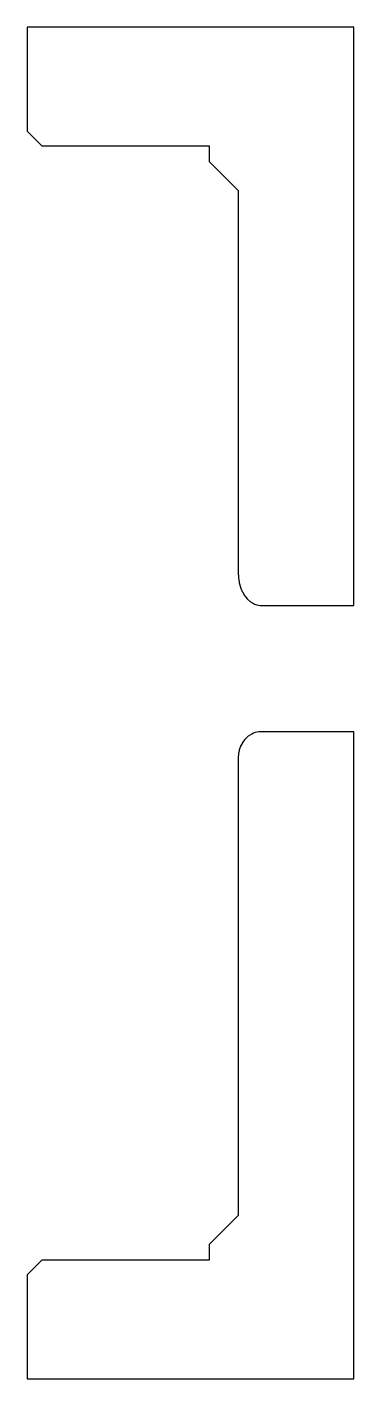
# Model space of a CAD drawing. Header units: metres. Extents: x 0 to 47.5, y 0 to 45.5.
# Drawn here: x 0 to 11, y 0 to 45.5 of the extents above.
import ezdxf

# ---------------------------------------------------------------- set-up
doc = ezdxf.new("R2010")
doc.units = ezdxf.units.M

msp = doc.modelspace()

# ---------------------------------------------------------------- linework, layer by layer
for p, q in [((11, 45.5), (0, 45.5)), ((0, 45.5), (0, 42)), ((11, 26.0359), (11, 45.5)), ((0, 42), (0.5, 41.5)), ((0.5, 41.5), (6.13231, 41.5)), ((6.13231, 41.5), (6.13231, 40.9718)), ((6.13231, 40.9718), (7.10409, 40)), ((7.10409, 40), (7.10409, 27.1333)), ((7.10409, 27.1333), (7.11208, 26.9846)), ((7.11208, 26.9846), (7.11332, 26.9616)), ((7.11332, 26.9616), (7.13745, 26.8146)), ((7.13745, 26.8146), (7.14079, 26.7942)), ((7.14079, 26.7942), (7.18089, 26.6526)), ((7.18089, 26.6526), (7.18583, 26.6351)), ((7.18583, 26.6351), (7.24125, 26.5028)), ((7.24125, 26.5028), (7.24732, 26.4883)), ((7.24732, 26.4883), (7.31695, 26.369)), ((7.31695, 26.369), (7.32376, 26.3573)), ((7.32376, 26.3573), (7.40602, 26.2545)), ((7.40602, 26.2545), (7.41325, 26.2455)), ((7.41325, 26.2455), (7.51359, 26.1555)), ((7.51359, 26.1555), (7.61482, 26.0942)), ((7.61482, 26.0942), (7.62232, 26.0896)), ((7.62232, 26.0896), (7.72921, 26.0521)), ((7.72921, 26.0521), (7.73676, 26.0494)), ((7.73676, 26.0494), (7.84648, 26.0368)), ((7.84648, 26.0368), (7.85409, 26.0359)), ((7.85409, 26.0359), (11, 26.0359)), ((7.24732, 21.4117), (7.21612, 21.3507)), ((7.25301, 21.4196), (7.24732, 21.4117)), ((7.32376, 21.5188), (7.25301, 21.4196)), ((7.34236, 21.5378), (7.32376, 21.5188)), ((7.41325, 21.6103), (7.34236, 21.5378)), ((7.44558, 21.634), (7.41325, 21.6103)), ((7.51359, 21.6839), (7.44558, 21.634)), ((7.55832, 21.7061), (7.51359, 21.6839)), ((7.62232, 21.7378), (7.55832, 21.7061)), ((7.67624, 21.7533), (7.62232, 21.7378)), ((7.73676, 21.7707), (7.67624, 21.7533)), ((7.7954, 21.7762), (7.73676, 21.7707)), ((7.85409, 21.7817), (7.7954, 21.7762)), ((11, 21.7817), (7.85409, 21.7817)), ((11, 0), (11, 21.7817)), ((7.11051, 21.0139), (7.10409, 20.9248)), ((7.11332, 21.0529), (7.11051, 21.0139)), ((7.13576, 21.155), (7.11332, 21.0529)), ((7.14079, 21.1779), (7.13576, 21.155)), ((7.18316, 21.2897), (7.14079, 21.1779)), ((7.18583, 21.2967), (7.18316, 21.2897)), ((7.21612, 21.3507), (7.18583, 21.2967)), ((7.10409, 20.9248), (7.10409, 5.5)), ((7.10409, 5.5), (6.13231, 4.52822)), ((6.13231, 4.52822), (6.13231, 4)), ((0.5, 4), (0, 3.5)), ((6.13231, 4), (0.5, 4)), ((0, 3.5), (0, 0)), ((0, 0), (11, 0))]:
    msp.add_line(p, q)

doc.saveas('drawing.dxf')
